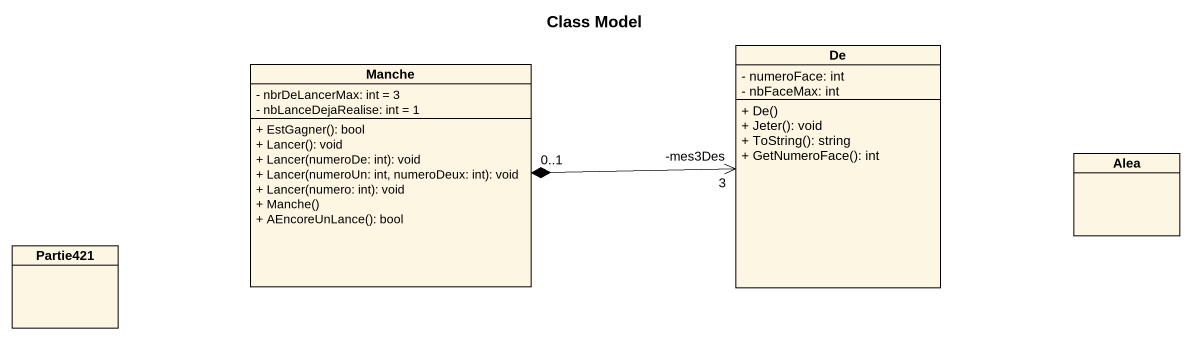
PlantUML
@startuml
title Class Model
hide circle
hide empty members
skinparam classAttributeIconSize 0
class Manche {
  - nbrDeLancerMax: int = 3
  - nbLanceDejaRealise: int = 1
  + EstGagner(): bool
  + Lancer(): void
  + Lancer(numeroDe: int): void
  + Lancer(numeroUn: int, numeroDeux: int): void
  + Lancer(numero: int): void
  + Manche()
  + AEncoreUnLance(): bool
}
class De {
  - numeroFace: int
  - nbFaceMax: int
  + De()
  + Jeter(): void
  + ToString(): string
  + GetNumeroFace(): int
}
class Alea
class Partie421
De "-mes3Des\n3" <-left-* "0..1" Manche
@enduml
